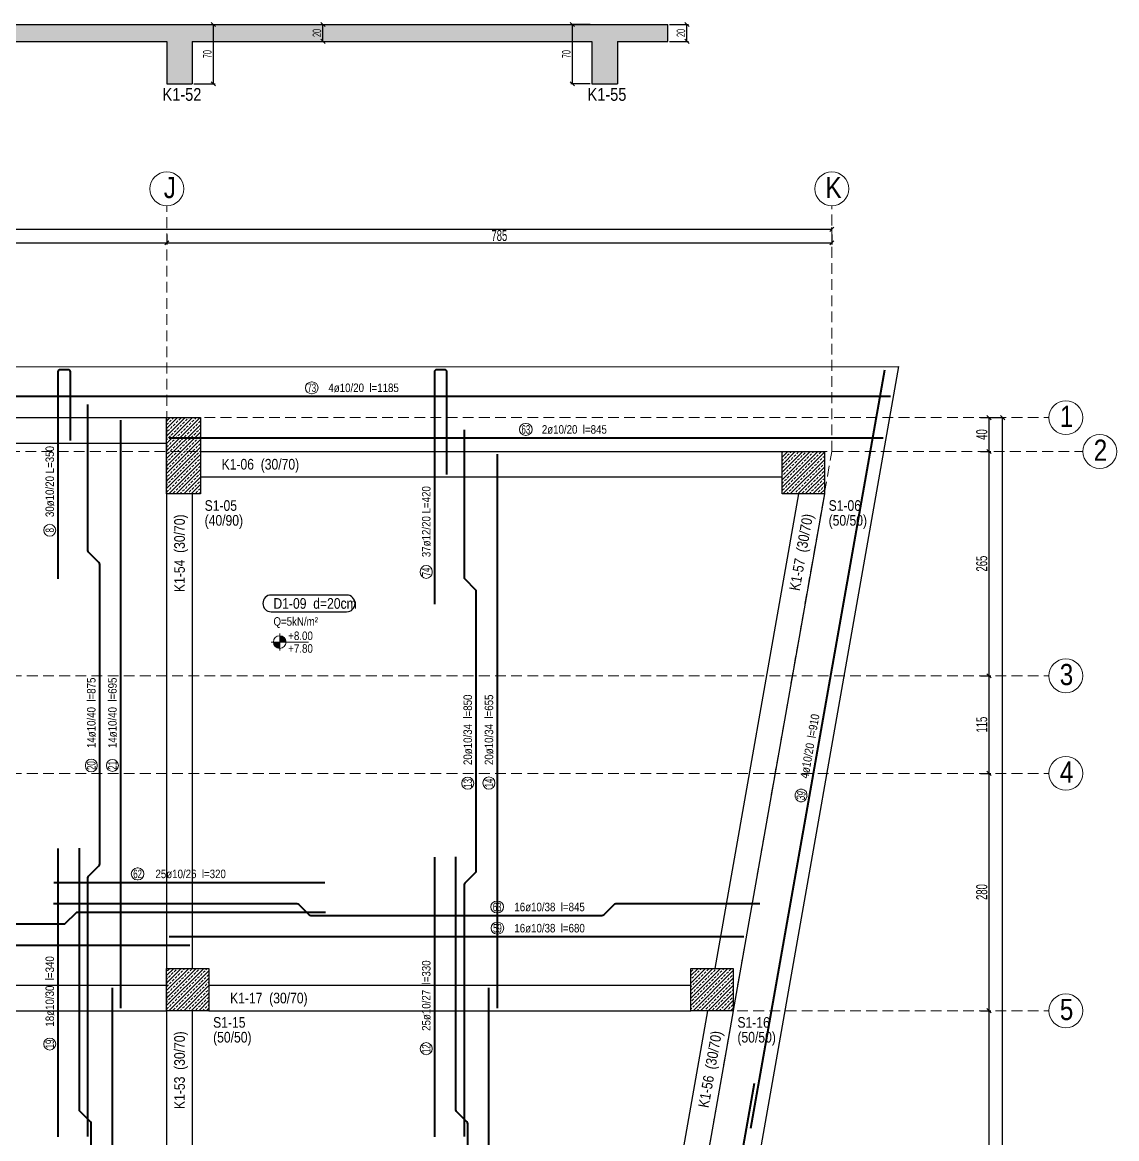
# Model space of a CAD drawing. Header units: millimetres. Extents: x 2876 to 7623, y 756 to 3416.
# Drawn here: x 6332 to 7623, y 2067 to 3384 of the extents above; entities that cross this region are included whole.
import ezdxf
from ezdxf.enums import TextEntityAlignment as Align

# ---------------------------------------------------------------- set-up
doc = ezdxf.new("R2010")
doc.units = ezdxf.units.MM
doc.linetypes.add('DASHED', pattern=[19.05, 12.7, -6.35])
for name, color, linetype, lineweight in [('AKS BALONU (BEYKENT)', 7, 'Continuous', 20), ('AKS CIZGISI (BEYKENT)', 252, 'DASHED', 20), ('AKS NO (BEYKENT)', 3, 'Continuous', 20), ('AKS OLCU (BEYKENT)', 200, 'Continuous', 20), ('DONATI (BEYKENT)', 4, 'Continuous', 40), ('DONATI YAZISI (BEYKENT)', 3, 'Continuous', 20), ('DOSEME ISMI (BEYKENT)', 9, 'Continuous', 20), ('DOSEME PAFTA (BEYKENT)', 3, 'Continuous', 20), ('DOSEME SINIRI (BEYKENT)', 2, 'Continuous', 30), ('KIRIS (BEYKENT)', 2, 'Continuous', 30), ('KIRIS ISMI (BEYKENT)', 40, 'Continuous', 20), ('KOLON (BEYKENT)', 3, 'Continuous', 30), ('KOLON ISMI (BEYKENT)', 91, 'Continuous', 20), ('KOT CIZGI (BEYKENT)', 120, 'Continuous', 20), ('KOT YAZI (BEYKENT)', 7, 'Continuous', 20), ('OLCU (BEYKENT)', 14, 'Continuous', 20), ('POZ BALON (BEYKENT)', 14, 'Continuous', 20), ('POZ NO (BEYKENT)', 2, 'Continuous', 20), ('TARAMA (BEYKENT)', 252, 'Continuous', 20), ('YAZI (BEYKENT)', 140, 'Continuous', 20)]:
    doc.layers.add(name, color=color, linetype=linetype, lineweight=lineweight)
doc.styles.add('DONATI YAZISI (BEYKENT)', font='')
doc.styles.add('DSMOLC-50', font='Bahnschrift Light Condensed', dxfattribs={"width": 0.75, "height": 13})
doc.styles.add('KOT (BEYKENT)', font='')
doc.styles.add('OLC-50', font='Bahnschrift Light Condensed', dxfattribs={"width": 0.75, "height": 10})
doc.styles.add('YAZI (BEYKENT)', font='')
doc.styles.get('DONATI YAZISI (BEYKENT)').set_extended_font_data('Bahnschrift Light Condensed')
doc.styles.get('KOT (BEYKENT)').set_extended_font_data('Bahnschrift Light Condensed')
doc.styles.get('YAZI (BEYKENT)').set_extended_font_data('Bahnschrift Light Condensed')
doc.dimstyles.new('DSMOLC-50', dxfattribs={"dimtxt": 13, "dimasz": 5, "dimexe": 2, "dimexo": 2, "dimgap": 2, "dimtad": 1, "dimdec": 0, "dimzin": 12, "dimdsep": 46, "dimtxsty": 'DSMOLC-50', "dimblk": 'OBLIQUE', "dimcen": 0, "dimclrt": 7, "dimadec": 0, "dimazin": 0, "dimtfac": 1, "dimtdec": 0, "dimtix": 1, "dimtmove": 2, "dimatfit": 3, "dimfxl": 1, "dimtzin": 0, "dimarcsym": 0})
pattern_1 = [(45, (1714.5124, -839.93), (-4.4194174, 4.4194174), []), (45, (1718.932, -839.93), (-4.4194174, 4.4194174), [3.125, -1.5625])]

# ---------------------------------------------------------------- blocks, each defined once
blk = doc.blocks.new('_Oblique')
at = {"color": 0, "linetype": 'ByBlock', "lineweight": -2}
blk.add_line((-0.5, -0.5), (0.5, 0.5), dxfattribs=at)
blk = doc.blocks.new('*D75')
at = {"layer": 'AKS OLCU (BEYKENT)', "color": 0, "lineweight": -2, "transparency": 16777216}
for p, q in [((5972.1, 3133.4), (5972.1, 3121.4)), ((5972.1, 3123.4), (6502.1, 3123.4)), ((6502.1, 3133.4), (6502.1, 3121.4))]:
    blk.add_line(p, q, dxfattribs=at)
at = {"layer": 'DEFPOINTS', "color": 0, "transparency": 16777216}
for p in [(5972.1, 3135.4), (6502.1, 3135.4), (6502.1, 3123.4)]:
    blk.add_point(p, dxfattribs=at)
at = {"layer": 'AKS OLCU (BEYKENT)', "color": 0, "lineweight": -2, "transparency": 16777216, "xscale": 5, "yscale": 5, "zscale": 5, "rotation": 180}
blk.add_blockref('_Oblique', (5972.1, 3123.4), dxfattribs=at)
at = {"layer": 'AKS OLCU (BEYKENT)', "color": 0, "lineweight": -2, "transparency": 16777216, "xscale": 5, "yscale": 5, "zscale": 5}
blk.add_blockref('_Oblique', (6502.1, 3123.4), dxfattribs=at)
at = {"layer": 'AKS OLCU (BEYKENT)', "color": 7, "transparency": 16777216, "insert": (6237.1, 3132), "char_height": 13, "attachment_point": 5, "style": 'DSMOLC-50'}
blk.add_mtext('530', dxfattribs=at)
blk = doc.blocks.new('*D76')
at = {"layer": 'AKS OLCU (BEYKENT)', "color": 0, "lineweight": -2, "transparency": 16777216}
for p, q in [((6502.1, 3133.4), (6502.1, 3121.4)), ((6502.1, 3123.4), (7286.9, 3123.4)), ((7286.9, 3133.4), (7286.9, 3121.4))]:
    blk.add_line(p, q, dxfattribs=at)
at = {"layer": 'DEFPOINTS', "color": 0, "transparency": 16777216}
for p in [(6502.1, 3135.4), (7286.9, 3135.4), (7286.9, 3123.4)]:
    blk.add_point(p, dxfattribs=at)
at = {"layer": 'AKS OLCU (BEYKENT)', "color": 0, "lineweight": -2, "transparency": 16777216, "xscale": 5, "yscale": 5, "zscale": 5, "rotation": 180}
blk.add_blockref('_Oblique', (6502.1, 3123.4), dxfattribs=at)
at = {"layer": 'AKS OLCU (BEYKENT)', "color": 0, "lineweight": -2, "transparency": 16777216, "xscale": 5, "yscale": 5, "zscale": 5}
blk.add_blockref('_Oblique', (7286.9, 3123.4), dxfattribs=at)
at = {"layer": 'AKS OLCU (BEYKENT)', "color": 7, "transparency": 16777216, "insert": (6894.5, 3132), "char_height": 13, "attachment_point": 5, "style": 'DSMOLC-50'}
blk.add_mtext('785', dxfattribs=at)
blk = doc.blocks.new('*D77')
at = {"layer": 'AKS OLCU (BEYKENT)', "color": 0, "lineweight": -2, "transparency": 16777216}
for p, q in [((3696.3, 3137.4), (3696.3, 3141.4)), ((3696.3, 3139.4), (7286.9, 3139.4)), ((7286.9, 3137.4), (7286.9, 3141.4))]:
    blk.add_line(p, q, dxfattribs=at)
at = {"layer": 'DEFPOINTS', "color": 0, "transparency": 16777216}
for p in [(3696.3, 3135.4), (7286.9, 3139.4), (7286.9, 3135.4)]:
    blk.add_point(p, dxfattribs=at)
at = {"layer": 'AKS OLCU (BEYKENT)', "color": 0, "lineweight": -2, "transparency": 16777216, "xscale": 5, "yscale": 5, "zscale": 5, "rotation": 180}
blk.add_blockref('_Oblique', (3696.3, 3139.4), dxfattribs=at)
at = {"layer": 'AKS OLCU (BEYKENT)', "color": 0, "lineweight": -2, "transparency": 16777216, "xscale": 5, "yscale": 5, "zscale": 5}
blk.add_blockref('_Oblique', (7286.9, 3139.4), dxfattribs=at)
at = {"layer": 'AKS OLCU (BEYKENT)', "color": 7, "transparency": 16777216, "insert": (5491.6, 3148), "char_height": 13, "attachment_point": 5, "style": 'DSMOLC-50'}
blk.add_mtext('3591', dxfattribs=at)
blk = doc.blocks.new('*D80')
at = {"layer": 'AKS OLCU (BEYKENT)', "color": 0, "lineweight": -2, "transparency": 16777216}
for p, q in [((7462.5, 2217.6), (7474.5, 2217.6)), ((7472.5, 1577.6), (7472.5, 2217.6)), ((7462.5, 1577.6), (7474.5, 1577.6))]:
    blk.add_line(p, q, dxfattribs=at)
at = {"layer": 'DEFPOINTS', "color": 0, "transparency": 16777216}
for p in [(7460.5, 2217.6), (7472.5, 2217.6), (7460.5, 1577.6)]:
    blk.add_point(p, dxfattribs=at)
at = {"layer": 'AKS OLCU (BEYKENT)', "color": 0, "lineweight": -2, "transparency": 16777216, "xscale": 5, "yscale": 5, "zscale": 5}
for p, rotation in [((7472.5, 2217.6), 90), ((7472.5, 1577.6), 270)]:
    blk.add_blockref('_Oblique', p, dxfattribs=dict(at, rotation=rotation))
at = {"layer": 'AKS OLCU (BEYKENT)', "color": 7, "transparency": 16777216, "insert": (7463.9, 1897.6), "char_height": 13, "attachment_point": 5, "rotation": 90, "style": 'DSMOLC-50'}
blk.add_mtext('640', dxfattribs=at)
blk = doc.blocks.new('*D81')
at = {"layer": 'AKS OLCU (BEYKENT)', "color": 0, "lineweight": -2, "transparency": 16777216}
for p, q in [((7462.5, 2497.6), (7474.5, 2497.6)), ((7472.5, 2217.6), (7472.5, 2497.6)), ((7462.5, 2217.6), (7474.5, 2217.6))]:
    blk.add_line(p, q, dxfattribs=at)
at = {"layer": 'DEFPOINTS', "color": 0, "transparency": 16777216}
for p in [(7460.5, 2497.6), (7472.5, 2497.6), (7460.5, 2217.6)]:
    blk.add_point(p, dxfattribs=at)
at = {"layer": 'AKS OLCU (BEYKENT)', "color": 0, "lineweight": -2, "transparency": 16777216, "xscale": 5, "yscale": 5, "zscale": 5}
for p, rotation in [((7472.5, 2497.6), 90), ((7472.5, 2217.6), 270)]:
    blk.add_blockref('_Oblique', p, dxfattribs=dict(at, rotation=rotation))
at = {"layer": 'AKS OLCU (BEYKENT)', "color": 7, "transparency": 16777216, "insert": (7463.9, 2357.6), "char_height": 13, "attachment_point": 5, "rotation": 90, "style": 'DSMOLC-50'}
blk.add_mtext('280', dxfattribs=at)
blk = doc.blocks.new('*D82')
at = {"layer": 'AKS OLCU (BEYKENT)', "color": 0, "lineweight": -2, "transparency": 16777216}
for p, q in [((7462.5, 2612.7), (7474.5, 2612.7)), ((7472.5, 2497.6), (7472.5, 2612.7)), ((7462.5, 2497.6), (7474.5, 2497.6))]:
    blk.add_line(p, q, dxfattribs=at)
at = {"layer": 'DEFPOINTS', "color": 0, "transparency": 16777216}
for p in [(7460.5, 2612.7), (7472.5, 2612.7), (7460.5, 2497.6)]:
    blk.add_point(p, dxfattribs=at)
at = {"layer": 'AKS OLCU (BEYKENT)', "color": 0, "lineweight": -2, "transparency": 16777216, "xscale": 5, "yscale": 5, "zscale": 5}
for p, rotation in [((7472.5, 2612.7), 90), ((7472.5, 2497.6), 270)]:
    blk.add_blockref('_Oblique', p, dxfattribs=dict(at, rotation=rotation))
at = {"layer": 'AKS OLCU (BEYKENT)', "color": 7, "transparency": 16777216, "insert": (7463.9, 2555.1), "char_height": 13, "attachment_point": 5, "rotation": 90, "style": 'DSMOLC-50'}
blk.add_mtext('115', dxfattribs=at)
blk = doc.blocks.new('*D83')
at = {"layer": 'AKS OLCU (BEYKENT)', "color": 0, "lineweight": -2, "transparency": 16777216}
for p, q in [((7462.5, 2877.3), (7474.5, 2877.3)), ((7472.5, 2612.7), (7472.5, 2877.3)), ((7462.5, 2612.7), (7474.5, 2612.7))]:
    blk.add_line(p, q, dxfattribs=at)
at = {"layer": 'DEFPOINTS', "color": 0, "transparency": 16777216}
for p in [(7460.5, 2877.3), (7472.5, 2877.3), (7460.5, 2612.7)]:
    blk.add_point(p, dxfattribs=at)
at = {"layer": 'AKS OLCU (BEYKENT)', "color": 0, "lineweight": -2, "transparency": 16777216, "xscale": 5, "yscale": 5, "zscale": 5}
for p, rotation in [((7472.5, 2877.3), 90), ((7472.5, 2612.7), 270)]:
    blk.add_blockref('_Oblique', p, dxfattribs=dict(at, rotation=rotation))
at = {"layer": 'AKS OLCU (BEYKENT)', "color": 7, "transparency": 16777216, "insert": (7463.9, 2745), "char_height": 13, "attachment_point": 5, "rotation": 90, "style": 'DSMOLC-50'}
blk.add_mtext('265', dxfattribs=at)
blk = doc.blocks.new('*D84')
at = {"layer": 'AKS OLCU (BEYKENT)', "color": 0, "lineweight": -2, "transparency": 16777216}
for p, q in [((7462.5, 2917.2), (7474.5, 2917.2)), ((7472.5, 2877.3), (7472.5, 2917.2)), ((7462.5, 2877.3), (7474.5, 2877.3))]:
    blk.add_line(p, q, dxfattribs=at)
at = {"layer": 'DEFPOINTS', "color": 0, "transparency": 16777216}
for p in [(7460.5, 2917.2), (7472.5, 2917.2), (7460.5, 2877.3)]:
    blk.add_point(p, dxfattribs=at)
at = {"layer": 'AKS OLCU (BEYKENT)', "color": 0, "lineweight": -2, "transparency": 16777216, "xscale": 5, "yscale": 5, "zscale": 5}
for p, rotation in [((7472.5, 2917.2), 90), ((7472.5, 2877.3), 270)]:
    blk.add_blockref('_Oblique', p, dxfattribs=dict(at, rotation=rotation))
at = {"layer": 'AKS OLCU (BEYKENT)', "color": 7, "transparency": 16777216, "insert": (7463.9, 2897.3), "char_height": 13, "attachment_point": 5, "rotation": 90, "style": 'DSMOLC-50'}
blk.add_mtext('40', dxfattribs=at)
blk = doc.blocks.new('*D85')
at = {"layer": 'AKS OLCU (BEYKENT)', "color": 0, "lineweight": -2, "transparency": 16777216}
for p, q in [((7462.5, 2917.2), (7490.5, 2917.2)), ((7488.5, 1007.7), (7488.5, 2917.2)), ((7462.5, 1007.7), (7490.5, 1007.7))]:
    blk.add_line(p, q, dxfattribs=at)
at = {"layer": 'DEFPOINTS', "color": 0, "transparency": 16777216}
for p in [(7460.5, 2917.2), (7488.5, 2917.2), (7460.5, 1007.7)]:
    blk.add_point(p, dxfattribs=at)
at = {"layer": 'AKS OLCU (BEYKENT)', "color": 0, "lineweight": -2, "transparency": 16777216, "xscale": 5, "yscale": 5, "zscale": 5}
for p, rotation in [((7488.5, 2917.2), 90), ((7488.5, 1007.7), 270)]:
    blk.add_blockref('_Oblique', p, dxfattribs=dict(at, rotation=rotation))
at = {"layer": 'AKS OLCU (BEYKENT)', "color": 7, "transparency": 16777216, "insert": (7479.9, 1962.4), "char_height": 13, "attachment_point": 5, "rotation": 90, "style": 'DSMOLC-50'}
blk.add_mtext('1910', dxfattribs=at)
blk = doc.blocks.new('*D118')
at = {"layer": 'DEFPOINTS', "color": 0, "transparency": 16777216}
for p in [(6532.1, 3381), (6557, 3381), (6532.1, 3311)]:
    blk.add_point(p, dxfattribs=at)
at = {"layer": 'OLCU (BEYKENT)', "color": 0, "lineweight": -2, "transparency": 16777216}
for p, q in [((6534.1, 3381), (6559, 3381)), ((6557, 3311), (6557, 3381)), ((6534.1, 3311), (6559, 3311))]:
    blk.add_line(p, q, dxfattribs=at)
at = {"layer": 'OLCU (BEYKENT)', "color": 0, "lineweight": -2, "transparency": 16777216, "xscale": 5, "yscale": 5, "zscale": 5}
for p, rotation in [((6557, 3381), 90), ((6557, 3311), 270)]:
    blk.add_blockref('_Oblique', p, dxfattribs=dict(at, rotation=rotation))
at = {"layer": 'OLCU (BEYKENT)', "color": 7, "transparency": 16777216, "insert": (6549.9, 3346), "char_height": 10, "attachment_point": 5, "rotation": 90, "style": 'OLC-50'}
blk.add_mtext('70', dxfattribs=at)
blk = doc.blocks.new('*D119')
at = {"layer": 'DEFPOINTS', "color": 0, "transparency": 16777216}
for p in [(6669.3, 3381), (6686.3, 3381), (6669.3, 3361)]:
    blk.add_point(p, dxfattribs=at)
at = {"layer": 'OLCU (BEYKENT)', "color": 0, "lineweight": -2, "transparency": 16777216}
for p, q in [((6671.3, 3381), (6688.3, 3381)), ((6686.3, 3361), (6686.3, 3381)), ((6671.3, 3361), (6688.3, 3361))]:
    blk.add_line(p, q, dxfattribs=at)
at = {"layer": 'OLCU (BEYKENT)', "color": 0, "lineweight": -2, "transparency": 16777216, "xscale": 5, "yscale": 5, "zscale": 5}
for p, rotation in [((6686.3, 3381), 90), ((6686.3, 3361), 270)]:
    blk.add_blockref('_Oblique', p, dxfattribs=dict(at, rotation=rotation))
at = {"layer": 'OLCU (BEYKENT)', "color": 7, "transparency": 16777216, "insert": (6679.2, 3371), "char_height": 10, "attachment_point": 5, "rotation": 90, "style": 'OLC-50'}
blk.add_mtext('20', dxfattribs=at)
blk = doc.blocks.new('*D120')
at = {"layer": 'DEFPOINTS', "color": 0, "transparency": 16777216}
for p in [(6980.7, 3381), (7003.6, 3381), (7003.6, 3311)]:
    blk.add_point(p, dxfattribs=at)
at = {"layer": 'OLCU (BEYKENT)', "color": 0, "lineweight": -2, "transparency": 16777216}
for p, q in [((7001.6, 3381), (6978.7, 3381)), ((6980.7, 3311), (6980.7, 3381)), ((7001.6, 3311), (6978.7, 3311))]:
    blk.add_line(p, q, dxfattribs=at)
at = {"layer": 'OLCU (BEYKENT)', "color": 0, "lineweight": -2, "transparency": 16777216, "xscale": 5, "yscale": 5, "zscale": 5}
for p, rotation in [((6980.7, 3381), 90), ((6980.7, 3311), 270)]:
    blk.add_blockref('_Oblique', p, dxfattribs=dict(at, rotation=rotation))
at = {"layer": 'OLCU (BEYKENT)', "color": 7, "transparency": 16777216, "insert": (6973.6, 3346), "char_height": 10, "attachment_point": 5, "rotation": 90, "style": 'OLC-50'}
blk.add_mtext('70', dxfattribs=at)
blk = doc.blocks.new('*D121')
at = {"layer": 'DEFPOINTS', "color": 0, "transparency": 16777216}
for p in [(7093.4, 3381), (7115.9, 3381), (7093.4, 3361)]:
    blk.add_point(p, dxfattribs=at)
at = {"layer": 'OLCU (BEYKENT)', "color": 0, "lineweight": -2, "transparency": 16777216}
for p, q in [((7095.4, 3381), (7117.9, 3381)), ((7115.9, 3361), (7115.9, 3381)), ((7095.4, 3361), (7117.9, 3361))]:
    blk.add_line(p, q, dxfattribs=at)
at = {"layer": 'OLCU (BEYKENT)', "color": 0, "lineweight": -2, "transparency": 16777216, "xscale": 5, "yscale": 5, "zscale": 5}
for p, rotation in [((7115.9, 3381), 90), ((7115.9, 3361), 270)]:
    blk.add_blockref('_Oblique', p, dxfattribs=dict(at, rotation=rotation))
at = {"layer": 'OLCU (BEYKENT)', "color": 7, "transparency": 16777216, "insert": (7108.8, 3371), "char_height": 10, "attachment_point": 5, "rotation": 90, "style": 'OLC-50'}
blk.add_mtext('20', dxfattribs=at)

msp = doc.modelspace()

# ---------------------------------------------------------------- hatches: boundary and pattern name
at = {"layer": 'KOT CIZGI (BEYKENT)'}
h = msp.add_hatch(color=256, dxfattribs=at)
h.dxf.hatch_style = 1
h.paths.add_polyline_path([(6635.4, 2652.4), (6627.9, 2652.4, 0.414214), (6635.4, 2644.9)])
h = msp.add_hatch(color=256, dxfattribs=at)
h.dxf.hatch_style = 1
h.paths.add_polyline_path([(6635.4, 2659.9), (6635.4, 2652.4), (6642.9, 2652.4, 0.414214)])
at = {"layer": 'TARAMA (BEYKENT)', "lineweight": -3}
h = msp.add_hatch(dxfattribs=at)
h.set_pattern_fill('ANSI33', color=256)
h.set_pattern_definition([(45, (1714.5124, -1065.876), (-4.490128, 4.490128), []), (45, (1719.0026, -1065.876), (-4.490128, 4.490128), [3.175, -1.5875])])
h.paths.add_polyline_path([(7034.1, 3361), (7093.4, 3361), (7093.4, 3381), (3452.4, 3381), (3452.4, 3361), (3514.6, 3361), (3514.6, 3311), (3545.8, 3311), (3545.8, 3361), (4257, 3361), (4257, 3311), (4287.1, 3311), (4287.1, 3361), (4647, 3361), (4647, 3311), (4677.1, 3311), (4677.1, 3361), (5017.1, 3361), (5017.1, 3311), (5047.1, 3311), (5047.1, 3361), (5602, 3361), (5602, 3311), (5632.1, 3311), (5632.1, 3361), (5942.1, 3361), (5942.1, 3311), (5972.1, 3311), (5972.1, 3361), (6502, 3361), (6502, 3311), (6532.1, 3311), (6532.1, 3361), (7003.6, 3361), (7003.6, 3311), (7034.1, 3311)])
at = {"layer": 'TARAMA (BEYKENT)'}
h = msp.add_hatch(dxfattribs=at)
h.set_pattern_fill('ANSI33', color=256, style=0, pattern_type=0)
h.set_pattern_definition(pattern_1)
h.paths.add_polyline_path([(6501.7, 2917.3), (6541.7, 2917.3), (6541.7, 2827.3), (6501.7, 2827.3)], flags=0)
h = msp.add_hatch(dxfattribs=at)
h.set_pattern_fill('ANSI33', color=256, style=0, pattern_type=0)
h.set_pattern_definition(pattern_1)
h.paths.add_polyline_path([(7228.1, 2877.3), (7278.1, 2877.3), (7278.1, 2827.3), (7228.1, 2827.3)], flags=0)
h = msp.add_hatch(dxfattribs=at)
h.set_pattern_fill('ANSI33', color=256, style=0, pattern_type=0)
h.set_pattern_definition(pattern_1)
h.paths.add_polyline_path([(6501.7, 2267.6), (6551.7, 2267.6), (6551.7, 2217.6), (6501.7, 2217.6)], flags=0)
h = msp.add_hatch(dxfattribs=at)
h.set_pattern_fill('ANSI33', color=256, style=0, pattern_type=0)
h.set_pattern_definition(pattern_1)
h.paths.add_polyline_path([(7120.5, 2267.6), (7170.5, 2267.6), (7170.5, 2217.6), (7120.5, 2217.6)], flags=0)

# ---------------------------------------------------------------- linework, layer by layer
at = {"layer": 'AKS BALONU (BEYKENT)'}
for centre in [(6502.1, 3187.2), (7286.9, 3187.2), (7563.1, 2917.2), (7603.1, 2877.3), (7563.1, 2612.7), (7563.1, 2497.6), (7563.1, 2217.6)]:
    msp.add_circle(centre, 20, dxfattribs=at)
at = {"layer": 'AKS CIZGISI (BEYKENT)'}
for p, q in [((6502.1, 797.7), (6502.1, 3167.2)), ((3136.6, 2917.2), (7543.1, 2917.2)), ((3096.6, 2877.3), (7583.1, 2877.3)), ((3136.6, 2612.5), (7543.1, 2612.7)), ((3136.6, 2497.4), (7543.1, 2497.6)), ((3136.6, 2217.4), (7543.1, 2217.6))]:
    msp.add_line(p, q, dxfattribs=at)
msp.add_lwpolyline([(6957.2, 797.7), (6957.2, 1009.4), (7286.9, 2877.3), (7286.9, 3167.2)], dxfattribs=at)
at = {"layer": 'DONATI (BEYKENT)'}
for points in [[(6373.9, 2727.2), (6373.9, 2971.2, -0.414214), (6376.9, 2974.2), (6384.9, 2974.2, -0.414214), (6387.9, 2971.2), (6387.9, 2890.2)], [(6818.2, 2697.2), (6818.2, 2971.2, -0.414214), (6821.2, 2974.2), (6829.2, 2974.2, -0.414214), (6832.2, 2971.2), (6832.2, 2850.2)], [(6408.9, 2069.3), (6408.9, 2374.3, -0.198912), (6409.7, 2376.4), (6422, 2388.6, 0.198912), (6422.9, 2390.7), (6422.9, 2744.1, 0.198912), (6422, 2746.2), (6409.7, 2758.4, -0.198912), (6408.9, 2760.5), (6408.9, 2932.7)], [(6853.2, 2069.3), (6853.2, 2366.3, -0.198912), (6854.1, 2368.4), (6866.3, 2380.6, 0.198912), (6867.2, 2382.7), (6867.2, 2712.1, 0.198912), (6866.3, 2714.2), (6854.1, 2726.5, -0.198912), (6853.2, 2728.6), (6853.2, 2902.8)], [(6398.9, 1440.8), (6398.9, 1744.3, -0.198912), (6399.7, 1746.4), (6412, 1758.7, 0.198912), (6412.9, 1760.8), (6412.9, 2084.3, 0.198912), (6412, 2086.4), (6399.7, 2098.7, -0.198912), (6398.9, 2100.8), (6398.9, 2409.2)], [(6843.2, 1440.8), (6843.2, 1744.3, -0.198912), (6844.1, 1746.4), (6856.3, 1758.7, 0.198912), (6857.2, 1760.8), (6857.2, 2084.3, 0.198912), (6856.3, 2086.4), (6844.1, 2098.7, -0.198912), (6843.2, 2100.8), (6843.2, 2399.2)], [(5920.8, 2334), (6076.8, 2334, -0.198912), (6078.9, 2333.1), (6091.1, 2320.9, 0.198912), (6093.3, 2320), (6380.5, 2320, 0.198912), (6382.6, 2320.9), (6394.9, 2333.1, -0.198912), (6397, 2334), (6689.2, 2334)], [(6368.4, 2344), (6655.5, 2344, -0.198912), (6657.7, 2343.1), (6669.9, 2330.9, 0.198912), (6672, 2330), (7015.6, 2330, 0.198912), (7017.7, 2330.9), (7030, 2343.1, -0.198912), (7032.1, 2344), (7201.8, 2344)]]:
    msp.add_lwpolyline(points, format="xyb", dxfattribs=at)
for points in [[(7191.5, 2079.2), (7349.3, 2973.5)], [(6173.4, 2942.4), (7356.3, 2942.4)], [(6447.9, 2220.6), (6447.9, 2914.2)], [(6504.7, 2893.3), (7347.6, 2893.3)], [(6892.2, 2220.6), (6892.2, 2874.3)], [(6373.9, 2068.8), (6373.9, 2408.8)], [(6818.2, 2068.8), (6818.2, 2398.8)], [(6368.6, 2369), (6688.6, 2369)], [(6504.7, 2305), (7183, 2305)], [(5945.1, 2295), (6529.1, 2295)], [(6437.9, 1580.6), (6437.9, 2244.6)], [(6882.2, 1580.6), (6882.2, 2244.6)], [(6987.2, 950.6), (7195.8, 2132.3)]]:
    msp.add_lwpolyline(points, dxfattribs=at)
at = {"layer": 'DOSEME PAFTA (BEYKENT)', "lineweight": -3}
msp.add_lwpolyline([(6625.3, 2688.2), (6714.3, 2688.2, 1), (6714.3, 2708), (6625.3, 2708, 1)], format="xyb", close=True, dxfattribs=at)
at = {"layer": 'DOSEME SINIRI (BEYKENT)'}
for p, q in [((3452.4, 3381), (7093.4, 3381)), ((7007.6, 3381), (7057.6, 3381)), ((7093.4, 3361), (7093.4, 3381)), ((5972.1, 3361), (6502, 3361)), ((6502, 3361), (6502, 3311)), ((6532.1, 3361), (6532.1, 3311)), ((6532.1, 3361), (7003.6, 3361)), ((7003.6, 3361), (7003.6, 3311)), ((7034.1, 3361), (7034.1, 3311)), ((7034.1, 3361), (7093.4, 3361)), ((6502, 3311), (6532.1, 3311)), ((7003.6, 3311), (7034.1, 3311))]:
    msp.add_line(p, q, dxfattribs=at)
msp.add_lwpolyline([(3886.1, 2977.2), (7365.5, 2977.4), (7007.2, 947.6), (3315.3, 947.6)], close=True, dxfattribs=at)
at = {"layer": 'KIRIS (BEYKENT)'}
for p, q in [((5972.2, 2917.2), (6501.7, 2917.2)), ((5972.2, 2887.2), (6501.7, 2887.2)), ((6541.7, 2877.3), (7228.2, 2877.3)), ((6541.7, 2847.3), (7228.2, 2847.3)), ((6501.7, 2827.3), (6501.7, 2267.5)), ((6532.1, 2827.3), (6532.1, 2267.5)), ((7247.7, 2827.4), (7148.9, 2267.5)), ((7278.1, 2827.4), (7170.6, 2217.7)), ((5972.1, 2247.6), (6501.7, 2247.6)), ((6551.7, 2247.6), (7120.6, 2247.6)), ((5972.1, 2217.6), (6501.7, 2217.6)), ((6501.7, 2217.5), (6502, 1627.5)), ((6532.1, 2217.5), (6532.1, 1627.5)), ((6551.7, 2217.6), (7120.6, 2217.6)), ((7140.1, 2217.5), (7036, 1627.5)), ((7170.5, 2217.5), (7057.6, 1577.5))]:
    msp.add_line(p, q, dxfattribs=at)
at = {"layer": 'KOLON (BEYKENT)'}
for points in [[(6501.7, 2917.3), (6541.7, 2917.3), (6541.7, 2827.3), (6501.7, 2827.3)], [(7228.1, 2877.3), (7278.1, 2877.3), (7278.1, 2827.3), (7228.1, 2827.3)], [(6501.7, 2267.6), (6551.7, 2267.6), (6551.7, 2217.6), (6501.7, 2217.6)], [(7120.5, 2267.6), (7170.5, 2267.6), (7170.5, 2217.6), (7120.5, 2217.6)]]:
    msp.add_lwpolyline(points, close=True, dxfattribs=at)
at = {"layer": 'KOT CIZGI (BEYKENT)'}
for p, q in [((6635.4, 2662.4), (6635.4, 2642.4)), ((6625.4, 2652.4), (6669.4, 2652.4))]:
    msp.add_line(p, q, dxfattribs=at)
msp.add_circle((6635.4, 2652.4), 7.5, dxfattribs=at)
at = {"layer": 'POZ BALON (BEYKENT)'}
for p, q in [((6672.7, 2959.4), (6673.6, 2959.4)), ((6672.7, 2945.4), (6673.6, 2945.4)), ((6925.3, 2910.3), (6926.3, 2910.3)), ((6925.3, 2896.3), (6926.3, 2896.3)), ((6801.2, 2734.6), (6801.2, 2735.8)), ((6815.2, 2734.6), (6815.2, 2735.8)), ((6405.9, 2506.3), (6405.9, 2507.4)), ((6419.9, 2506.3), (6419.9, 2507.4)), ((6430.9, 2506.9), (6430.9, 2507)), ((6444.9, 2506.9), (6444.9, 2507)), ((6850.2, 2485.8), (6850.2, 2486.1)), ((6864.2, 2485.8), (6864.2, 2486.1)), ((6875.2, 2485.9), (6875.2, 2486.4)), ((6889.2, 2485.9), (6889.2, 2486.4)), ((7243.6, 2472.2), (7243.8, 2473.2)), ((7257.4, 2469.7), (7257.6, 2470.8)), ((6467.1, 2386), (6468.1, 2386)), ((6467.1, 2372), (6468.1, 2372)), ((6891.4, 2347), (6892.4, 2347)), ((6891.4, 2333), (6892.4, 2333)), ((6891.7, 2322), (6892.7, 2322)), ((6891.7, 2308), (6892.7, 2308)), ((6356.9, 2178.2), (6356.9, 2178.4)), ((6370.9, 2178.2), (6370.9, 2178.4)), ((6801.2, 2172.7), (6801.2, 2173)), ((6815.2, 2172.7), (6815.2, 2173))]:
    msp.add_line(p, q, dxfattribs=at)
msp.add_circle((6363.9, 2784.4), 7, dxfattribs=at)
for centre, start, end in [((6672.7, 2952.4), 90, 270), ((6673.6, 2952.4), 270, 90), ((6925.3, 2903.3), 90, 270), ((6926.3, 2903.3), 270, 90), ((6808.2, 2735.8), 0, 180), ((6808.2, 2734.6), 180, 0), ((6412.9, 2507.4), 0, 180), ((6412.9, 2506.3), 180, 0), ((6437.9, 2507), 0, 180), ((6437.9, 2506.9), 180, 0), ((6857.2, 2486.1), 0, 180), ((6882.2, 2486.4), 0, 180), ((6857.2, 2485.8), 180, 0), ((6882.2, 2485.9), 180, 0), ((7250.7, 2472), 350, 170), ((7250.5, 2471), 170, 350), ((6467.1, 2379), 90, 270), ((6468.1, 2379), 270, 90), ((6891.4, 2340), 90, 270), ((6892.4, 2340), 270, 90), ((6891.7, 2315), 90, 270), ((6892.7, 2315), 270, 90), ((6363.9, 2178.4), 0, 180), ((6363.9, 2178.2), 180, 0), ((6808.2, 2173), 0, 180), ((6808.2, 2172.7), 180, 0)]:
    msp.add_arc(centre, 7, start, end, dxfattribs=at)

# ---------------------------------------------------------------- texts
at = {"layer": 'AKS NO (BEYKENT)', "style": 'YAZI (BEYKENT)'}
for s, p in [('J', (6498.5, 3176.2)), ('K', (7279.4, 3176.2)), ('1', (7556, 2906.2)), ('2', (7596, 2866.3)), ('3', (7555.9, 2601.7)), ('4', (7556, 2486.6)), ('5', (7556, 2206.6))]:
    msp.add_text(s, height=25, dxfattribs=at).set_placement(p)
at = {"layer": 'DONATI YAZISI (BEYKENT)', "style": 'DONATI YAZISI (BEYKENT)'}
for s, p in [(' 4ø10/20  l=1185', (6732.7, 2952.4)), ('2ø10/20  l=845', (6983, 2903.3)), (' 25ø10/26  l=320', (6528.6, 2379)), (' 16ø10/38  l=845', (6952.2, 2340)), (' 16ø10/38  l=680', (6952.2, 2315))]:
    msp.add_text(s, height=10, dxfattribs=at).set_placement(p, align=Align.MIDDLE_CENTER)
for s, rotation, p in [('30ø10/20 L=350', 90, (6363.9, 2841.8)), ('37ø12/20 L=420', 90, (6808.2, 2794.5)), (' 14ø10/40  l=875', 90, (6412.9, 2567.4)), (' 14ø10/40  l=695', 90, (6437.9, 2567.4)), (' 20ø10/34  l=850', 90, (6857.2, 2547.4)), (' 20ø10/34  l=655', 90, (6882.2, 2547.4)), (' 4ø10/20  l=910', 80, (7260.6, 2528.1)), (' 18ø10/30  l=340', 90, (6363.9, 2238.8)), (' 25ø10/27  l=330', 90, (6808.2, 2233.8))]:
    msp.add_text(s, height=10, rotation=rotation, dxfattribs=at).set_placement(p, align=Align.MIDDLE_CENTER)
at = {"layer": 'DOSEME ISMI (BEYKENT)', "style": 'YAZI (BEYKENT)'}
msp.add_text('D1-09  d=20cm', height=12.5, dxfattribs=at).set_placement((6627.9, 2691.8))
at = {"layer": 'KIRIS ISMI (BEYKENT)', "style": 'YAZI (BEYKENT)'}
for s, height, p in [('K1-52', 15, (6497, 3291)), ('K1-55', 15, (6998.6, 3291)), ('K1-06  (30/70)', 12.5, (6566.7, 2856)), ('K1-17  (30/70)', 12.5, (6576.7, 2226.3))]:
    msp.add_text(s, height=height, dxfattribs=at).set_placement(p)
for s, rotation, p in [('K1-54  (30/70)', 90, (6523.3, 2711.5)), ('K1-57  (30/70)', 79.9969, (7248.9, 2712.3)), ('K1-53  (30/70)', 90, (6523.3, 2101.7)), ('K1-56  (30/70)', 79.9969, (7141.4, 2102.4))]:
    msp.add_text(s, height=12.5, rotation=rotation, dxfattribs=at).set_placement(p)
at = {"layer": 'KOLON ISMI (BEYKENT)', "style": 'YAZI (BEYKENT)'}
for s, p in [('S1-05', (6546.7, 2807.3)), ('S1-06', (7283.1, 2807.3)), ('(40/90)', (6546.7, 2789.8)), ('(50/50)', (7283.1, 2789.8)), ('S1-15', (6556.7, 2197.6)), ('S1-16', (7175.5, 2197.6)), ('(50/50)', (6556.7, 2180.1)), ('(50/50)', (7175.5, 2180.1))]:
    msp.add_text(s, height=12.5, dxfattribs=at).set_placement(p)
at = {"layer": 'KOT YAZI (BEYKENT)', "style": 'KOT (BEYKENT)'}
for s, p in [('+8.00', (6645.4, 2654.9)), ('+7.80', (6645.4, 2639.9))]:
    msp.add_text(s, height=10, dxfattribs=at).set_placement(p)
at = {"layer": 'POZ NO (BEYKENT)', "style": 'YAZI (BEYKENT)', "width": 0.8}
for s, p in [('73', (6673.1, 2952.4)), ('63', (6925.8, 2903.3)), ('62', (6467.6, 2379)), ('63', (6891.9, 2340)), ('59', (6892.2, 2315))]:
    msp.add_text(s, height=10, dxfattribs=at).set_placement(p, align=Align.MIDDLE_CENTER)
for s, rotation, p in [('8', 90, (6363.9, 2784.4)), ('74', 90, (6808.2, 2735.2)), ('20', 90, (6412.9, 2506.8)), ('21', 90, (6437.9, 2507)), ('13', 90, (6857.2, 2485.9)), ('14', 90, (6882.2, 2486.2)), ('39', 80, (7250.6, 2471.5)), ('19', 90, (6363.9, 2178.3)), ('12', 90, (6808.2, 2172.8))]:
    msp.add_text(s, height=10, rotation=rotation, dxfattribs=at).set_placement(p, align=Align.MIDDLE_CENTER)
at = {"layer": 'YAZI (BEYKENT)', "style": 'YAZI (BEYKENT)'}
msp.add_text('Q=5kN/m²', height=10, dxfattribs=at).set_placement((6627.9, 2671.8))

# ---------------------------------------------------------------- dimensions: what is measured, and where the dimension line sits
at = {"layer": 'AKS OLCU (BEYKENT)'}
for base, p1, p2, picture, middle in [((7286.9, 3139.4), (3696.3, 3135.4), (7286.9, 3135.4), '*D77', (5491.6, 3148)), ((6502.1, 3123.4), (5972.1, 3135.4), (6502.1, 3135.4), '*D75', (6237.1, 3132)), ((7286.9, 3123.4), (6502.1, 3135.4), (7286.9, 3135.4), '*D76', (6894.5, 3132))]:
    dim = msp.add_linear_dim(base=base, p1=p1, p2=p2, dimstyle='DSMOLC-50', dxfattribs=at)
    dim.commit()
    dim.dimension.update_dxf_attribs({"geometry": picture, "text_midpoint": middle})
for base, p1, p2, picture, middle in [((7472.5, 2917.2), (7460.5, 2877.3), (7460.5, 2917.2), '*D84', (7463.9, 2897.3)), ((7488.4864, 2917.2312), (7460.4864, 1007.6682), (7460.4864, 2917.2312), '*D85', (7479.8523, 1962.4497)), ((7472.5, 2877.3), (7460.5, 2612.7), (7460.5, 2877.3), '*D83', (7463.9, 2745)), ((7472.5, 2612.7), (7460.5, 2497.6), (7460.5, 2612.7), '*D82', (7463.9, 2555.1)), ((7472.5, 2497.6), (7460.5, 2217.6), (7460.5, 2497.6), '*D81', (7463.9, 2357.6)), ((7472.5, 2217.6), (7460.5, 1577.6), (7460.5, 2217.6), '*D80', (7463.9, 1897.6))]:
    dim = msp.add_linear_dim(base=base, p1=p1, p2=p2, angle=90, dimstyle='DSMOLC-50', dxfattribs=at)
    dim.commit()
    dim.dimension.update_dxf_attribs({"geometry": picture, "text_midpoint": middle})
at = {"layer": 'OLCU (BEYKENT)'}
for base, p1, p2, picture, middle in [((6557, 3381), (6532.1, 3311), (6532.1, 3381), '*D118', (6549.9, 3346)), ((6686.3, 3381), (6669.3, 3361), (6669.3, 3381), '*D119', (6679.2, 3371)), ((6980.7, 3381), (7003.6, 3311), (7003.6, 3381), '*D120', (6973.6, 3346)), ((7115.9, 3381), (7093.4, 3361), (7093.4, 3381), '*D121', (7108.8, 3371))]:
    dim = msp.add_linear_dim(base=base, p1=p1, p2=p2, angle=90, dimstyle='DSMOLC-50', override={"dimtxsty": 'OLC-50'}, dxfattribs=at)
    dim.commit()
    dim.dimension.update_dxf_attribs({"geometry": picture, "text_midpoint": middle})

doc.saveas('drawing.dxf')
